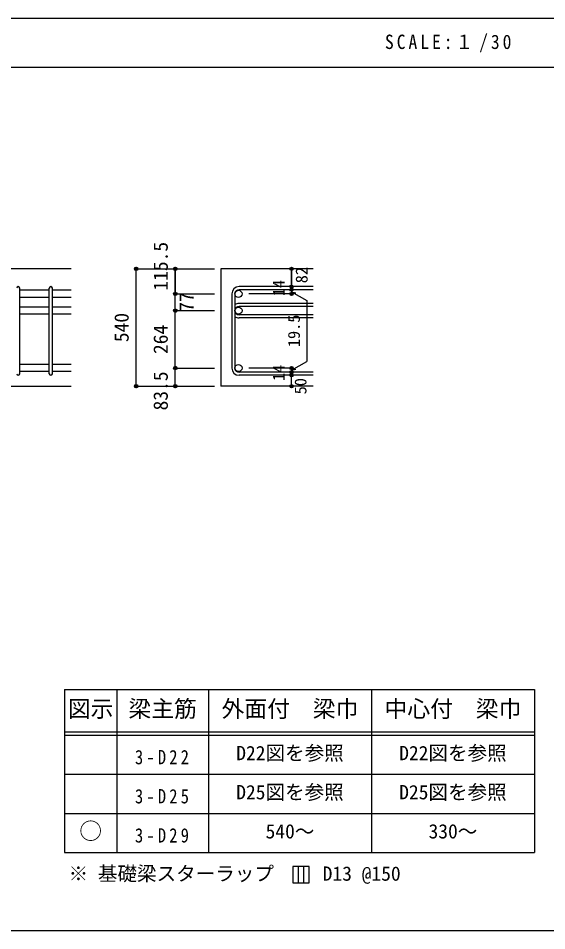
# Model space of a CAD drawing. Units: millimetres at full size, sheet at 1:30, with parts at other scales. Extents: x -5973 to 5954, y -4195 to 4201.
# Drawn here: x -3614 to -1181, y 3 to 4201 of the extents above; entities that cross this region are included whole.
import ezdxf
from ezdxf.enums import TextEntityAlignment as Align

# ---------------------------------------------------------------- set-up
doc = ezdxf.new("R2010")
doc.units = ezdxf.units.MM
doc.header["$LTSCALE"] = 30
doc.header["$PDMODE"] = 32
doc.header["$PDSIZE"] = 15
for name, color, linetype in [('0-1', 2, 'Continuous'), ('0-5', 7, 'Continuous'), ('0-6', 7, 'Continuous'), ('0-D', 4, 'Continuous'), ('6-7_文字', 7, 'Continuous'), ('6-E_枠', 7, 'Continuous'), ('F-0_枠', 6, 'Continuous')]:
    doc.layers.add(name, color=color, linetype=linetype)
doc.styles.add('ＭＳ ゴシック', font='')
doc.styles.get('ＭＳ ゴシック').set_extended_font_data('MS Gothic')

msp = doc.modelspace()

# ---------------------------------------------------------------- linework, layer by layer
at = {"layer": '0-1'}
for p, q in [((-3370.8, 3048.3), (-4820.8, 3048.3)), ((-2255.8, 3048.3), (-2680.8, 3048.3)), ((-2680.8, 3048.3), (-2680.8, 2508.3)), ((-2255.8, 2508.3), (-2680.8, 2508.3))]:
    msp.add_line(p, q, dxfattribs=at)
msp.add_lwpolyline([(-3770.8, 1998.3), (-3770.8, 2508.3), (-3370.8, 2508.3)], dxfattribs=at)
at = {"layer": '0-5'}
for p, q in [((-3470.8, 2949.37), (-3606.8, 2949.37)), ((-3370.8, 2949.37), (-3456.8, 2949.37)), ((-3470.8, 2916.37), (-3606.8, 2916.37)), ((-3370.8, 2916.37), (-3456.8, 2916.37)), ((-3470.8, 2872.37), (-3606.8, 2872.37)), ((-3370.8, 2872.37), (-3456.8, 2872.37)), ((-3470.8, 2839.37), (-3606.8, 2839.37)), ((-3370.8, 2839.37), (-3456.8, 2839.37)), ((-3470.8, 2608.3), (-3606.8, 2608.3)), ((-3370.8, 2608.3), (-3456.8, 2608.3)), ((-3470.8, 2575.3), (-3606.8, 2575.3)), ((-3370.8, 2575.3), (-3456.8, 2575.3))]:
    msp.add_line(p, q, dxfattribs=at)
at = {"layer": '0-5', "color": 3}
for centre in [(-2600.3, 2932.87), (-2600.3, 2855.87), (-2600.3, 2591.8)]:
    msp.add_circle(centre, 16.5, dxfattribs=at)
at = {"layer": '0-6'}
for p, q in [((-3606.8, 2565.3), (-3606.8, 2959.37)), ((-3470.8, 2565.3), (-3470.8, 2959.37)), ((-3456.8, 2565.3), (-3456.8, 2959.37)), ((-2255.8, 2966.37), (-2597.3, 2966.37)), ((-2255.8, 2952.37), (-2597.3, 2952.37)), ((-2630.8, 2932.87), (-2630.8, 2591.8)), ((-2616.8, 2932.87), (-2616.8, 2591.8)), ((-2255.8, 2889.37), (-2597.3, 2889.37)), ((-2255.8, 2875.37), (-2597.3, 2875.37)), ((-2255.8, 2836.37), (-2597.3, 2836.37)), ((-2255.8, 2822.37), (-2597.3, 2822.37)), ((-2255.8, 2572.3), (-2597.3, 2572.3)), ((-2255.8, 2558.3), (-2597.3, 2558.3))]:
    msp.add_line(p, q, dxfattribs=at)
for centre, radius, start, end in [((-3613.8, 2959.37), 7, 0, 180), ((-3463.8, 2959.37), 7, 0, 180), ((-2597.3, 2932.87), 33.5, 90, 180), ((-2597.3, 2932.87), 19.5, 90, 180), ((-2597.3, 2855.87), 33.5, 90, 125.59765), ((-2597.3, 2855.87), 19.5, 90, 180), ((-2597.3, 2855.87), 19.5, 180, 270), ((-2597.3, 2855.87), 33.5, 234.40235, 270), ((-3613.8, 2565.3), 7, 180, 0), ((-3463.8, 2565.3), 7, 180, 0), ((-2597.3, 2591.8), 33.5, 180, 270), ((-2597.3, 2591.8), 19.5, 180, 270)]:
    msp.add_arc(centre, radius, start, end, dxfattribs=at)
at = {"layer": '0-D'}
for p, q in [((-3070.8, 3048.3), (-2890.8, 3048.3)), ((-3070.8, 3048.3), (-2890.8, 3048.3)), ((-3070.8, 2508.3), (-3070.8, 3048.3)), ((-2890.8, 3048.3), (-2710.8, 3048.3)), ((-2890.8, 3048.3), (-2710.8, 3048.3)), ((-2890.8, 3048.3), (-2890.8, 2932.87)), ((-2890.8, 2932.87), (-2890.8, 3048.3)), ((-2355.8, 2952.37), (-2355.8, 2966.37)), ((-2355.8, 2952.37), (-2355.8, 2932.87)), ((-2355.8, 2942.62), (-2336.48, 2937.44)), ((-2355.8, 2942.62), (-2285.74, 2902.17)), ((-2890.8, 2932.87), (-2710.8, 2932.87)), ((-2890.8, 2932.87), (-2710.8, 2932.87)), ((-2890.8, 2591.8), (-2890.8, 2932.87)), ((-2355.8, 2932.87), (-2551.89, 2932.87)), ((-2285.74, 2902.17), (-2285.74, 2622.5)), ((-2890.8, 2855.87), (-2710.8, 2855.87)), ((-2890.8, 2855.87), (-2710.8, 2855.87)), ((-2355.8, 2582.05), (-2285.74, 2622.5)), ((-2890.8, 2591.8), (-2710.8, 2591.8)), ((-2890.8, 2591.8), (-2710.8, 2591.8)), ((-2890.8, 2591.8), (-2710.8, 2591.8)), ((-2890.8, 2508.3), (-2890.8, 2591.8)), ((-2355.8, 2591.8), (-2551.89, 2591.8)), ((-2355.8, 2572.3), (-2355.8, 2591.8)), ((-2355.8, 2582.05), (-2336.48, 2587.23)), ((-2355.8, 2558.3), (-2355.8, 2572.3)), ((-2355.8, 2508.3), (-2355.8, 2558.3)), ((-3070.8, 2508.3), (-2890.8, 2508.3)), ((-2890.8, 2508.3), (-2710.8, 2508.3))]:
    msp.add_line(p, q, dxfattribs=at)
msp.add_lwpolyline([(-2355.8, 3048.3), (-2355.8, 2966.37), (-2355.8, 3048.3)], dxfattribs=at)
for centre, radius in [((-3070.8, 3048.3), 8), ((-3070.8, 3048.3), 7.2), ((-3070.8, 3048.3), 6.4), ((-3070.8, 3048.3), 5.6), ((-3070.8, 3048.3), 4.8), ((-3070.8, 3048.3), 4), ((-3070.8, 3048.3), 3.2), ((-3070.8, 3048.3), 2.4), ((-3070.8, 3048.3), 1.6), ((-3070.8, 3048.3), 0.8), ((-2890.8, 3048.3), 8), ((-2890.8, 3048.3), 7.2), ((-2890.8, 3048.3), 6.4), ((-2890.8, 3048.3), 5.6), ((-2890.8, 3048.3), 4.8), ((-2890.8, 3048.3), 4), ((-2890.8, 3048.3), 3.2), ((-2890.8, 3048.3), 2.4), ((-2890.8, 3048.3), 1.6), ((-2890.8, 3048.3), 0.8), ((-2355.8, 3048.3), 4), ((-2355.8, 3048.3), 3.6), ((-2355.8, 3048.3), 3.2), ((-2355.8, 3048.3), 2.8), ((-2355.8, 3048.3), 2.4), ((-2355.8, 3048.3), 2), ((-2355.8, 3048.3), 1.6), ((-2355.8, 3048.3), 1.2), ((-2355.8, 3048.3), 0.8), ((-2355.8, 3048.3), 0.4), ((-2890.8, 2932.87), 8), ((-2890.8, 2932.87), 7.2), ((-2890.8, 2932.87), 6.4), ((-2355.8, 2966.37), 4), ((-2355.8, 2952.37), 4), ((-2355.8, 2966.37), 3.6), ((-2355.8, 2952.37), 3.6), ((-2355.8, 2966.37), 3.2), ((-2355.8, 2952.37), 3.2), ((-2355.8, 2966.37), 2.8), ((-2355.8, 2952.37), 2.8), ((-2355.8, 2966.37), 2.4), ((-2355.8, 2952.37), 2.4), ((-2355.8, 2966.37), 2), ((-2355.8, 2952.37), 2), ((-2355.8, 2966.37), 1.6), ((-2355.8, 2952.37), 1.6), ((-2355.8, 2966.37), 1.2), ((-2355.8, 2952.37), 1.2), ((-2355.8, 2966.37), 0.8), ((-2355.8, 2952.37), 0.8), ((-2355.8, 2966.37), 0.4), ((-2355.8, 2952.37), 0.4), ((-2890.8, 2932.87), 5.6), ((-2890.8, 2932.87), 4.8), ((-2890.8, 2932.87), 4), ((-2890.8, 2932.87), 3.2), ((-2890.8, 2932.87), 2.4), ((-2890.8, 2932.87), 1.6), ((-2890.8, 2932.87), 0.8), ((-2355.8, 2932.87), 4), ((-2355.8, 2932.87), 3.6), ((-2355.8, 2932.87), 3.2), ((-2355.8, 2932.87), 2.8), ((-2355.8, 2932.87), 2.4), ((-2355.8, 2932.87), 2), ((-2355.8, 2932.87), 1.6), ((-2355.8, 2932.87), 1.2), ((-2355.8, 2932.87), 0.8), ((-2355.8, 2932.87), 0.4), ((-2890.8, 2855.87), 8), ((-2890.8, 2855.87), 7.2), ((-2890.8, 2855.87), 6.4), ((-2890.8, 2855.87), 5.6), ((-2890.8, 2855.87), 4.8), ((-2890.8, 2855.87), 4), ((-2890.8, 2855.87), 3.2), ((-2890.8, 2855.87), 2.4), ((-2890.8, 2855.87), 1.6), ((-2890.8, 2855.87), 0.8), ((-2890.8, 2591.8), 8), ((-2890.8, 2591.8), 7.2), ((-2890.8, 2591.8), 6.4), ((-2890.8, 2591.8), 5.6), ((-2890.8, 2591.8), 4.8), ((-2890.8, 2591.8), 4), ((-2890.8, 2591.8), 3.2), ((-2890.8, 2591.8), 2.4), ((-2890.8, 2591.8), 1.6), ((-2890.8, 2591.8), 0.8), ((-2355.8, 2591.8), 4), ((-2355.8, 2572.3), 4), ((-2355.8, 2558.3), 4), ((-2355.8, 2591.8), 3.6), ((-2355.8, 2572.3), 3.6), ((-2355.8, 2558.3), 3.6), ((-2355.8, 2591.8), 3.2), ((-2355.8, 2572.3), 3.2), ((-2355.8, 2558.3), 3.2), ((-2355.8, 2591.8), 2.8), ((-2355.8, 2572.3), 2.8), ((-2355.8, 2558.3), 2.8), ((-2355.8, 2591.8), 2.4), ((-2355.8, 2572.3), 2.4), ((-2355.8, 2591.8), 2), ((-2355.8, 2572.3), 2), ((-2355.8, 2591.8), 1.6), ((-2355.8, 2572.3), 1.6), ((-2355.8, 2591.8), 1.2), ((-2355.8, 2572.3), 1.2), ((-2355.8, 2591.8), 0.8), ((-2355.8, 2572.3), 0.8), ((-2355.8, 2591.8), 0.4), ((-2355.8, 2572.3), 0.4), ((-2355.8, 2558.3), 2.4), ((-2355.8, 2558.3), 2), ((-2355.8, 2558.3), 1.6), ((-2355.8, 2558.3), 1.2), ((-2355.8, 2558.3), 0.8), ((-2355.8, 2558.3), 0.4), ((-3070.8, 2508.3), 8), ((-3070.8, 2508.3), 7.2), ((-3070.8, 2508.3), 6.4), ((-3070.8, 2508.3), 5.6), ((-3070.8, 2508.3), 4.8), ((-3070.8, 2508.3), 4), ((-3070.8, 2508.3), 3.2), ((-3070.8, 2508.3), 2.4), ((-3070.8, 2508.3), 1.6), ((-3070.8, 2508.3), 0.8), ((-2890.8, 2508.3), 8), ((-2890.8, 2508.3), 7.2), ((-2890.8, 2508.3), 6.4), ((-2890.8, 2508.3), 5.6), ((-2890.8, 2508.3), 4.8), ((-2890.8, 2508.3), 4), ((-2890.8, 2508.3), 3.2), ((-2890.8, 2508.3), 2.4), ((-2890.8, 2508.3), 1.6), ((-2890.8, 2508.3), 0.8), ((-2355.8, 2508.3), 4), ((-2355.8, 2508.3), 3.6), ((-2355.8, 2508.3), 3.2), ((-2355.8, 2508.3), 2.8), ((-2355.8, 2508.3), 2.4), ((-2355.8, 2508.3), 2), ((-2355.8, 2508.3), 1.6), ((-2355.8, 2508.3), 1.2), ((-2355.8, 2508.3), 0.8), ((-2355.8, 2508.3), 0.4)]:
    msp.add_circle(centre, radius, dxfattribs=at)
at = {"layer": '0-D', "color": 7}
for p in [(-3070.8, 3048.3), (-2890.8, 3048.3), (-2355.8, 3048.3), (-2890.8, 2932.87), (-2355.8, 2966.37), (-2355.8, 2952.37), (-2355.8, 2932.87), (-2890.8, 2855.87), (-2890.8, 2855.87), (-2890.8, 2591.8), (-2355.8, 2591.8), (-2355.8, 2591.8), (-2355.8, 2572.3), (-2355.8, 2558.3), (-3070.8, 2508.3), (-2890.8, 2508.3), (-2355.8, 2508.3)]:
    msp.add_point(p, dxfattribs=at)
at = {"layer": '6-7_文字'}
for p, q in [((-2325.55, 297.93), (-2325.55, 222.93)), ((-2300.55, 297.93), (-2300.55, 222.93))]:
    msp.add_line(p, q, dxfattribs=at)
msp.add_lwpolyline([(-2350.55, 222.93), (-2275.55, 222.93), (-2275.55, 297.93), (-2350.55, 297.93)], close=True, dxfattribs=at)
at = {"layer": '6-E_枠', "color": 3}
for p, q in [((-3400.52, 1112.77), (-3400.52, 362.77)), ((-3400.52, 1112.77), (-1238, 1112.77)), ((-1238, 1112.77), (-1238, 362.77)), ((-3400.52, 362.77), (-1238, 362.77))]:
    msp.add_line(p, q, dxfattribs=at)
at = {"layer": '6-E_枠'}
for p, q in [((-3160.52, 1112.77), (-3160.52, 362.77)), ((-2738, 1112.77), (-2738, 362.77)), ((-1988, 1112.77), (-1988, 362.77)), ((-3400.52, 917.77), (-1238, 917.77)), ((-3400.52, 902.77), (-1238, 902.77)), ((-3400.52, 722.77), (-1238, 722.77)), ((-3400.52, 542.77), (-1238, 542.77))]:
    msp.add_line(p, q, dxfattribs=at)
at = {"layer": 'F-0_枠'}
msp.add_line((-5972.88, 4201.15), (5954.1, 4201.15), dxfattribs=at)
at = {"layer": 'F-0_枠', "color": 2}
for p, q in [((-5972.88, 3976.15), (3723.6, 3976.15)), ((3723.6, 2.95), (-5972.88, 2.95))]:
    msp.add_line(p, q, dxfattribs=at)

# ---------------------------------------------------------------- texts
at = {"layer": '0-D', "style": 'ＭＳ ゴシック'}
for s, height, p in [('115.5', 65.98, (-2905.8, 2947.87)), ('82', 54.99, (-2265.8, 2981.87)), ('14', 54.99, (-2371.03, 2922.44)), ('77', 65.98, (-2786.21, 2850.82)), ('540', 65.98, (-3085.8, 2710.8)), ('19.5', 54.99, (-2300.97, 2687.99)), ('264', 65.98, (-2905.8, 2656.33)), ('14', 54.99, (-2371.06, 2532.13)), ('83.5', 65.98, (-2905.8, 2396.8)), ('50', 54.99, (-2270.8, 2470.8))]:
    msp.add_text(s, height=height, rotation=90, dxfattribs=at).set_placement(p, align=Align.BOTTOM_LEFT)
at = {"layer": '6-7_文字', "color": 2, "style": 'ＭＳ ゴシック'}
for s, p in [('図示', (-3385.52, 962.77)), ('梁主筋', (-3106.76, 962.77)), ('外面付\u3000梁巾', (-2678, 962.77)), ('中心付\u3000梁巾', (-1928, 962.77)), ('○', (-3333.02, 400.27))]:
    msp.add_text(s, height=76.98, dxfattribs=at).set_placement(p, align=Align.BOTTOM_LEFT)
at = {"layer": '6-7_文字', "style": 'ＭＳ ゴシック'}
for s, p in [('D22図を参照', (-2610.5, 767.77)), ('D22図を参照', (-1860.5, 767.77)), ('D25図を参照', (-2610.5, 587.77)), ('D25図を参照', (-1860.5, 587.77)), ('540～', (-2475.5, 407.77)), ('330～', (-1725.5, 407.77)), ('※ 基礎梁スターラップ     D13 @150', (-3381.96, 213.19))]:
    msp.add_text(s, height=65.98, dxfattribs=at).set_placement(p, align=Align.BOTTOM_LEFT)
at = {"layer": '6-7_文字', "color": 2, "insert": (-1925.98, 4043.65), "char_height": 65.98, "attachment_point": 7, "style": 'ＭＳ ゴシック'}
msp.add_mtext('\\T1.34;\\W0.9;SCALE:１/30', dxfattribs=at)
at = {"layer": '6-7_文字', "char_height": 65.98, "attachment_point": 7, "style": 'ＭＳ ゴシック'}
for s, insert in [('\\T1.38;\\W0.85;3-D22', (-3076.76, 767.77)), ('\\T1.38;\\W0.85;3-D25', (-3076.76, 587.77)), ('\\T1.38;\\W0.85;3-D29', (-3076.76, 407.77))]:
    msp.add_mtext(s, dxfattribs=dict(at, insert=insert))

doc.saveas('drawing.dxf')
